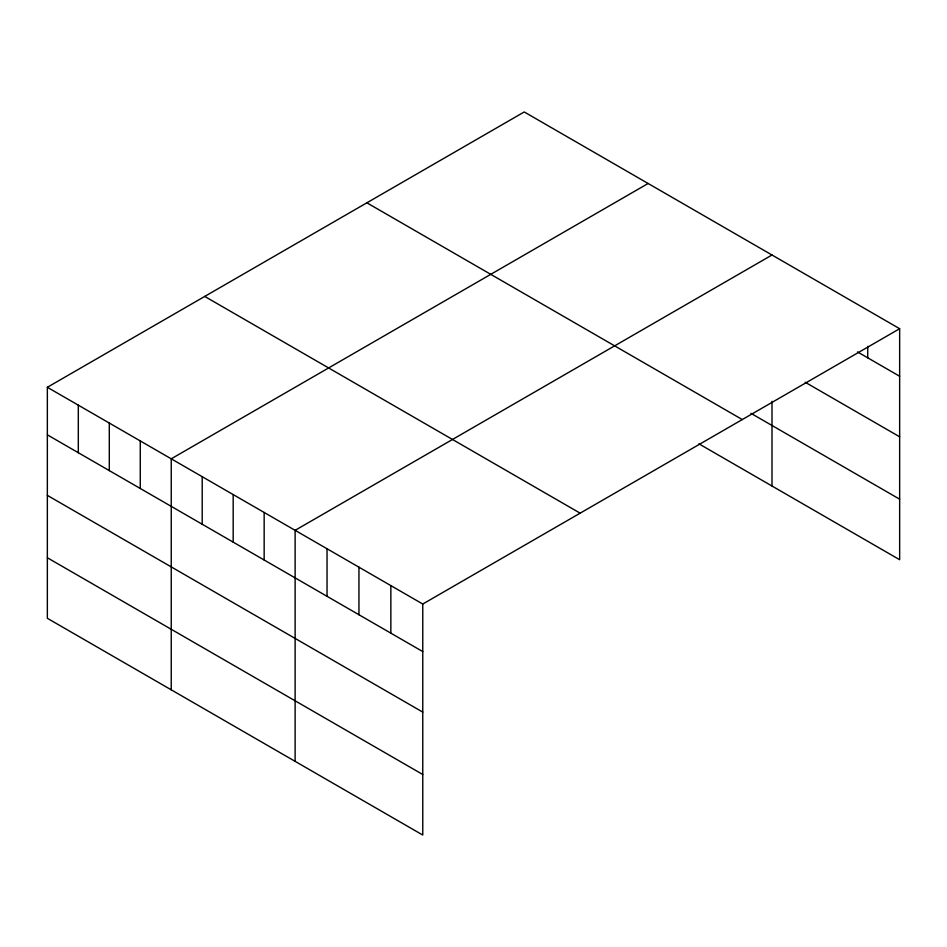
<?xml version="1.0" encoding="UTF-8"?>
<svg xmlns="http://www.w3.org/2000/svg" width="947" height="947" viewBox="0 0 947 947"><rect width="100%" height="100%" fill="white"/><g stroke="black" fill="none" stroke-linecap="round" stroke-linejoin="round"><path stroke-width="1.42" d="M899.65 328.704L422.764 604.032L422.764 835.041L47.35 618.296L47.35 387.287L524.236 111.959L899.65 328.704L899.65 559.713L698.91 443.823M648.127 183.481L171.241 458.81L171.241 689.83M772.006 255.003L295.121 530.332L295.121 761.352M857.532 351.929L899.65 376.255M805.199 382.257L899.65 436.792M750.947 413.318L899.65 499.176M366.868 202.812L742.282 419.557M204.718 296.423L580.132 513.167M47.35 387.287L422.764 604.032M47.35 434.839L422.764 651.583M47.35 495.376L422.764 712.12M47.35 557.759L422.764 774.504M867.736 346.306L867.736 357.824M772.006 401.374L772.006 486.024M390.851 585.601L390.851 633.152M358.949 567.182L358.949 614.733M327.035 548.763L327.035 596.314M264.154 512.457L264.154 560.008M233.175 494.571L233.175 542.122M202.208 476.696L202.208 524.247M140.263 440.923L140.263 488.474M109.296 423.049L109.296 470.6M78.317 405.162L78.317 452.713"/></g></svg>
